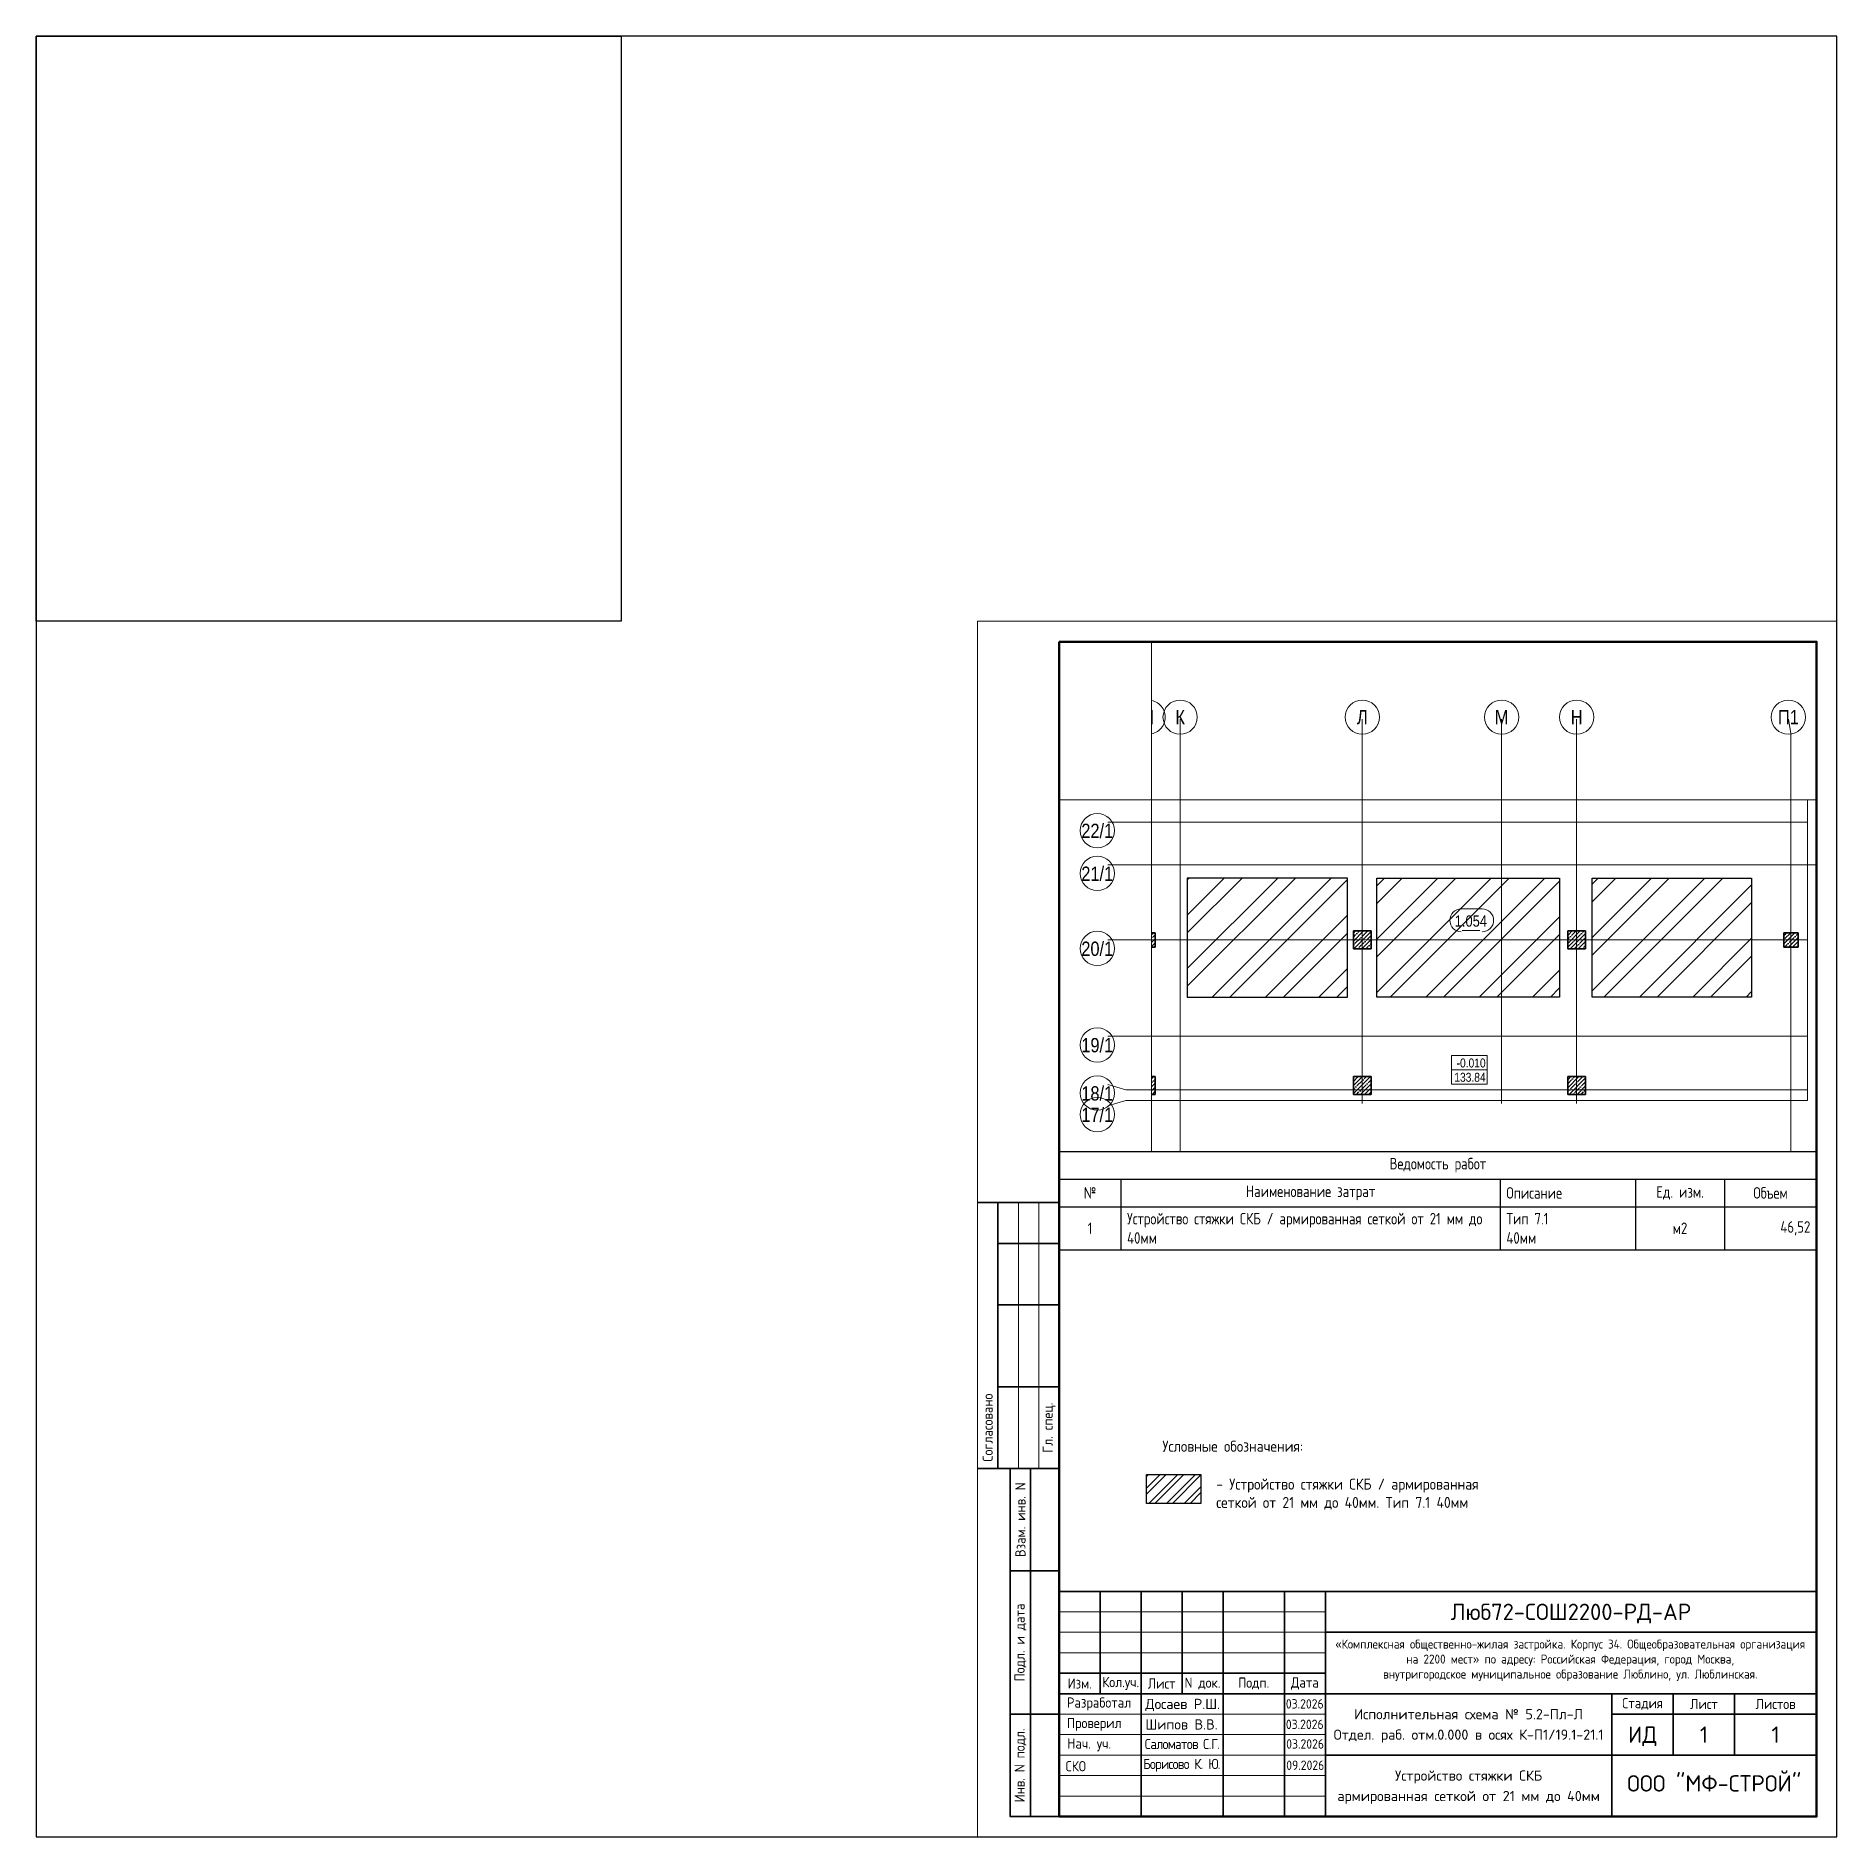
# Paper-space layout '5.2-СКБ7.1' of a CAD drawing. Header units: millimetres. Extents: x -143 to 297, y 0 to 440.
# The model-space entities are those that its viewports show. They can reach past a viewport. Long polylines and large blocks are cut down to what shows.
import ezdxf
from ezdxf.enums import TextEntityAlignment as Align

# ---------------------------------------------------------------- set-up
doc = ezdxf.new("R2010")
doc.units = ezdxf.units.MM
doc.linetypes.add('CENTER2', pattern=[28.575, 19.05, -3.175, 3.175, -3.175])
doc.linetypes.add('HIDDEN2', pattern=[4.7625, 3.175, -1.5875])
doc.layers.get('Defpoints').update_dxf_attribs({"color": 250})
for name, color, linetype in [('3)пол', 250, 'Continuous'), ('5.2) СКБ 7.1', 5, 'Continuous'), ('Условные обозначения', 250, 'Continuous')]:
    doc.layers.add(name, color=color, linetype=linetype)
for name, color, linetype, lineweight in [('АР_Area', 250, 'Continuous', 5), ('АР_Колонны', 250, 'Continuous', 30), ('АР_Мебель', 250, 'Continuous', 5), ('АР_Отметка', 250, 'Continuous', 13), ('АР_Стены ЖБ', 250, 'Continuous', 35), ('АР_Штриховка', 250, 'Continuous', 0), ('ОВ_Отопление', 250, 'Continuous', 5), ('РД_Оси_100', 250, 'Continuous', 0), ('РД_Оси_размер', 250, 'Continuous', 0)]:
    doc.layers.add(name, color=color, linetype=linetype, lineweight=lineweight)
doc.styles.add('Arial_Narrow_08', font='ARIALN.TTF', dxfattribs={"width": 0.8})
doc.styles.get("Standard").update_dxf_attribs({"font": 'arial.ttf'})
doc.styles.add('style1', font='ARIALN.TTF')
doc.styles.add('ккк', font='isocpeur.ttf', dxfattribs={"width": 0.85, "oblique": 15})
doc.styles.add('СПДС', font='isocpeur.ttf', dxfattribs={"width": 0.9})
doc.dimstyles.new('Dim100_ареал', dxfattribs={"dimscale": 100, "dimtxt": 2.5, "dimasz": 1, "dimexe": 1, "dimexo": 1, "dimgap": 0.5, "dimtad": 1, "dimzin": 12, "dimdsep": 46, "dimtxsty": 'style1', "dimblk": 'ARCHTICK', "dimcen": 1, "dimdle": 1, "dimclrd": 256, "dimclre": 256, "dimaunit": 1, "dimadec": 0, "dimazin": 3, "dimtfac": 1, "dimtmove": 1, "dimatfit": 3, "dimldrblk": 'OPEN30', "dimfxl": 4, "dimfxlon": 1, "dimtolj": 1, "dimtzin": 0, "dimlwd": 9, "dimlwe": 9, "dimarcsym": 0})
pattern_1 = [(45, (-120, -9128.87), (-112.2532, 112.2532), []), (45, (-7.75, -9128.87), (-112.2532, 112.2532), [198.4375, -39.6875, 0, -39.6875])]

# ---------------------------------------------------------------- blocks, each defined once
blk = doc.blocks.new('*U141')
at = {"color": 4}
blk.add_lwpolyline([(-220, -220), (220, -220), (220, 220), (-220, 220)], close=True, dxfattribs=at)
at = {"color": 3}
blk.add_lwpolyline([(-220, 220), (-77, 220), (-77, 77), (-220, 77)], close=True, dxfattribs=at)
blk = doc.blocks.new('*U142')
at = {"color": 0, "linetype": 'ByBlock', "lineweight": -2, "transparency": 16777216}
blk.add_blockref('*U141', (0, 0), dxfattribs=at)
blk = doc.blocks.new('*U898')
at = {"lineweight": 0}
blk.add_lwpolyline([(-205, -5), (5, -5), (5, 292), (-205, 292)], close=True, dxfattribs=at)
at = {"color": 0, "linetype": 'Continuous', "lineweight": 50}
blk.add_lwpolyline([(-185, 287), (0, 287), (0, 0), (-185, 0)], close=True, dxfattribs=at)
at = {"lineweight": 35}
for points in [[(-185, 150), (-205, 150)], [(-200, 85), (-200, 150)], [(-185, 140), (-200, 140)], [(-185, 125), (-200, 125)], [(-185, 105), (-200, 105)], [(-185, 85), (-205, 85)], [(-185, 85), (-197, 85), (-197, 0), (-185, 0)], [(-192, 0), (-192, 85)], [(-185, 60), (-197, 60)], [(-175, 55), (-175, 30)], [(-165, 55), (-165, 0)], [(-155, 55), (-155, 30)], [(-145, 55), (-145, 0)], [(-130, 55), (-130, 0)], [(-120, 55), (-120, 0)], [(-120, 45), (0, 45)], [(-185, 35), (-120, 35)], [(-185, 30), (0, 30)], [(-50, 30), (-50, 0)], [(-35, 30), (-35, 15)], [(-20, 30), (-20, 15)], [(-185, 25), (-197, 25)], [(-50, 25), (0, 25)], [(-120, 15), (0, 15)]]:
    blk.add_lwpolyline(points, dxfattribs=at)
at = {"lineweight": 18}
for points in [[(-195, 85), (-195, 150)], [(-190, 85), (-190, 150)], [(-185, 50), (-120, 50)], [(-185, 45), (-120, 45)], [(-185, 40), (-120, 40)], [(-185, 25), (-120, 25)], [(-185, 20), (-120, 20)], [(-185, 15), (-120, 15)], [(-185, 10), (-120, 10)], [(-185, 5), (-120, 5)]]:
    blk.add_lwpolyline(points, dxfattribs=at)
at = {"lineweight": 35}
blk.add_lwpolyline([(-185, 0), (0, 0), (0, 55), (-185, 55)], close=True, dxfattribs=at)
at = {"lineweight": 0}
blk.add_lwpolyline([(0, -5), (5, -5), (5, 0)], dxfattribs=at)
at = {"lineweight": -2, "char_height": 2.5, "attachment_point": 5, "rotation": 90, "style": 'СПДС'}
for s, insert, width in [('Согласовано', (-202.5, 95), 19.9913), ('Гл. спец.', (-187.5, 95), 19.9913), ('Взам. инв. N', (-194.5, 72.5), 24.9913), ('Подл. и дата', (-194.5, 42.5), 34.9913), ('Инв. N подл.', (-194.5, 12.5), 24.9913)]:
    blk.add_mtext(s, dxfattribs=dict(at, insert=insert, width=width))
at = {"insert": (-119.31, 43.23), "char_height": 2.2, "attachment_point": 1, "style": 'СПДС'}
blk.add_mtext_dynamic_manual_height_columns('\\pxqc;«Комплексная общественно-жилая застройка. Корпус 34. Общеобразовательная организация на 2200 мест» по адресу: Российская Федерация, город Москва, \\Pвнутригородское муниципальное образование Люблино, ул. Люблинская.', width=118.2929, gutter_width=0, heights=[12.75], dxfattribs=at)
at = {"lineweight": -2, "char_height": 2.5, "style": 'СПДС'}
for s, insert, width, attachment_point in [('Изм.', (-180, 32.5), 10, 5), ('Кол.уч.', (-170, 32.5), 10, 5), ('Лист', (-160, 32.5), 10, 5), ('N док.', (-150, 32.5), 10, 5), ('Подп.', (-137.5, 32.5), 15, 5), ('Дата', (-125, 32.5), 10, 5), ('Разработал', (-183.15, 27.5), 17.9525, 4), ('Стадия', (-42.5, 27.5), 15, 5), ('Лист', (-27.5, 27.5), 15, 5), ('Листов', (-10, 27.5), 20, 5), ('Проверил', (-183.15, 22.5), 17.9525, 4), ('Нач. уч.', (-183.06, 17.5), 17.9525, 4), ('{\\T0.9;Саломатов С.Г.}', (-164.11, 17.71), 18.7696, 4), ('СКО', (-183.46, 12.29), 17.9525, 4), ('{\\T0.9;Борисово К. Ю.}', (-164.51, 12.5), 18.7696, 4)]:
    blk.add_mtext(s, dxfattribs=dict(at, insert=insert, width=width, attachment_point=attachment_point))
at = {"style": 'СПДС'}
for tag, height, p in [('ШИФР_ПРОЕКТА', 4, (-60, 50)), ('НАИМЕНОВАНИЕ_ОБЪЕКТА', 2.5, (-85, 25)), ('СТАДИЯ', 4, (-42.5, 20)), ('ЛИСТ_первый', 4, (-27.5, 20)), ('ЛИСТОВ', 4, (-10, 20)), ('НАИМЕНОВАНИЕ_ОБЪЕКТА2', 2.5, (-85, 20)), ('НАИМЕНОВАНИЕ_ЧЕРТЕЖА1', 2.5, (-85, 10)), ('ОРГАНИЗАЦИЯ_РАЗРАБОТЧИК1', 4, (-25, 8.09)), ('НАИМЕНОВАНИЕ_ЧЕРТЕЖА2', 2.5, (-85, 5))]:
    blk.add_attdef(tag, text='', height=height, dxfattribs=at).set_placement(p, align=Align.MIDDLE_CENTER)
for tag, p in [('РАЗРАБОТЧИК', (-163.97, 27.5)), ('РУК.ГРУППЫ', (-163.97, 22.5))]:
    blk.add_attdef(tag, text='', height=2.5, dxfattribs=at).set_placement(p, align=Align.MIDDLE_LEFT)
at = {"style": 'СПДС', "width": 0.9}
for tag, p in [('ДАТА1', (-129.65, 26.37)), ('ДАТА2', (-129.65, 21.37)), ('ДАТА3', (-129.56, 16.58)), ('ДАТА4', (-129.56, 11.38))]:
    blk.add_attdef(tag, p, '', height=2.3, dxfattribs=at)
blk = doc.blocks.new('*U139')
at = {"color": 4}
blk.add_lwpolyline([(-220, -220), (220, -220), (220, 220), (-220, 220)], close=True, dxfattribs=at)
at = {"color": 3}
blk.add_lwpolyline([(-220, 220), (-77, 220), (-77, 77), (-220, 77)], close=True, dxfattribs=at)
blk = doc.blocks.new('*U140')
at = {"color": 0, "linetype": 'ByBlock', "lineweight": -2, "transparency": 16777216}
blk.add_blockref('*U139', (0, 0), dxfattribs=at)
blk = doc.blocks.new('*T143')
at = {"linetype": 'ByBlock', "lineweight": -2, "transparency": 16777216}
for p, q in [((0, 0), (185, 0)), ((0, 0), (0, -24.05)), ((185, 0), (185, -24.05)), ((0, -6.76), (185, -6.76)), ((15.06, -6.76), (15.06, -24.05)), ((107.73, -6.76), (107.73, -24.05)), ((140.77, -6.76), (140.77, -24.05)), ((162.53, -6.76), (162.53, -24.05)), ((0, -13.53), (185, -13.53)), ((0, -24.05), (185, -24.05))]:
    blk.add_line(p, q, dxfattribs=at)
at = {"color": 0, "transparency": 16777216, "char_height": 2.8222}
for s, insert, width, attachment_point in [('{\\fГОСТ тип А|b1|i0|c0;Ведомость работ', (92.5, -3.38), 182, 5), ('{\\fГОСТ тип А|b1|i0|c0;№', (7.53, -10.14), 12.0572, 5), ('{\\fГОСТ тип А|b1|i0|c0;Наименование затрат', (61.39, -10.14), 89.6683, 5), ('{\\fГОСТ тип А|b1|i0|c0;Описание', (109.23, -10.14), 30.0489, 4), ('{\\fГОСТ тип А|b1|i0|c0;Ед. изм.', (151.65, -10.14), 18.76, 5), ('{\\fГОСТ тип А|b1|i0|c0;Объем', (173.77, -10.14), 19.4656, 5), ('{\\fГОСТ тип А|b1|i0|c0;1', (7.53, -18.79), 12.0572, 5), ('{\\fГОСТ тип А|b1|i0|c0;Устройство стяжки СКБ / армированная сеткой от 21 мм до 40мм', (16.56, -18.79), 89.6683, 4), ('{\\fГОСТ тип А|b1|i0|c0;Тип 7.1^J40мм', (109.23, -18.79), 30.0489, 4), ('{\\fГОСТ тип А|b1|i0|c0;м2', (151.65, -18.79), 18.76, 5), ('{\\fГОСТ тип А|b1|i0|c0;46,52', (183.5, -18.79), 19.4656, 6)]:
    blk.add_mtext(s, dxfattribs=dict(at, insert=insert, width=width, attachment_point=attachment_point))
blk = doc.blocks.new('Отметка_план')
at = {"color": 7}
blk.add_lwpolyline([(0, 0), (10, 0), (10, 4), (0, 4)], close=True, dxfattribs=at)
at = {"style": 'Arial_Narrow_08', "width": 0.8}
blk.add_attdef('OTMG', text='', height=2.5, dxfattribs=at).set_placement((9.06, 0.7), align=Align.RIGHT)
blk = doc.blocks.new('otv_в_стене')
at = {"linetype": 'Continuous'}
blk.add_lwpolyline([(0, -1), (0, 0), (1, 0), (1, -1)], close=True, dxfattribs=at)
blk.add_solid([(0, -1), (0, 0), (0.5, -0.5), (1, 0)], dxfattribs=at)
blk = doc.blocks.new('A-iden')
at = {"linetype": 'Continuous', "lineweight": 5}
blk.add_circle((0, -4), 3, dxfattribs=at)
at = {"color": 0, "linetype": 'Continuous', "lineweight": 20, "style": 'ккк', "width": 0.85}
blk.add_attdef('ID', text='', height=8, dxfattribs=at).set_placement((0.31, -3.85), align=Align.MIDDLE_CENTER)
blk = doc.blocks.new('_ArchTick')
at = {"color": 0, "linetype": 'ByBlock', "const_width": 0.15}
blk.add_lwpolyline([(-0.5, -0.5), (0.5, 0.5)], dxfattribs=at)
blk = doc.blocks.new('*D112')
at = {"layer": 'Defpoints', "color": 0, "transparency": 16777216}
for p in [(1224153, 224071), (1223253, 222571), (1224153, 222571)]:
    blk.add_point(p, dxfattribs=at)
at = {"layer": 'РД_Оси_размер', "lineweight": 9, "transparency": 16777216}
for p, q in [((1223703, 224071), (1223832, 224501)), ((1223832, 224501), (1224837, 224501)), ((1223153, 224071), (1224253, 224071)), ((1223253, 223671), (1223253, 224171)), ((1224153, 223671), (1224153, 224171))]:
    blk.add_line(p, q, dxfattribs=at)
at = {"layer": 'РД_Оси_размер', "lineweight": 9, "transparency": 16777216, "xscale": 300, "yscale": 300, "zscale": 300, "rotation": 180}
blk.add_blockref('_ArchTick', (1223253, 224071), dxfattribs=at)
at = {"layer": 'РД_Оси_размер', "lineweight": 9, "transparency": 16777216, "xscale": 300, "yscale": 300, "zscale": 300}
blk.add_blockref('_ArchTick', (1224153, 224071), dxfattribs=at)
at = {"layer": 'РД_Оси_размер', "color": 0, "transparency": 16777216, "insert": (1224334, 224807), "char_height": 500, "attachment_point": 5, "style": 'style1'}
blk.add_mtext('\\A1;900', dxfattribs=at)
blk = doc.blocks.new('_Open30')
at = {"color": 0, "linetype": 'ByBlock', "lineweight": -2}
for p, q in [((-1, 0.27), (0, 0)), ((0, 0), (-1, -0.27)), ((0, 0), (-1, 0))]:
    blk.add_line(p, q, dxfattribs=at)
blk = doc.blocks.new('MOK-МаркаПом_овал_ареал')
for p, q in [((-2.99, 3.76), (3.52, 3.76)), ((-2.75, -3), (2.75, -3))]:
    blk.add_line(p, q)
for centre, radius, start, end in [((-2.99, 0.21), 3.55, 90, 270), ((-7.41, 0), 7.16, 0, 0.001), ((3.52, 0.21), 3.55, 270, 90)]:
    blk.add_arc(centre, radius, start, end)
at = {"color": 0, "style": 'style1'}
blk.add_attdef('АР-ПОМЕЩЕНИЕ:НОМЕР', text='', height=3, dxfattribs=at).set_placement((0.26, 0), align=Align.MIDDLE)
blk = doc.blocks.new('оси_рен')
at = {"layer": 'РД_Оси_100', "color": 251, "linetype": 'CENTER2', "true_color": 0x636466}
for p, q in [((1233152.916, 222320.175), (1233152.916, 227414.666)), ((1235252.916, 222320.175), (1235252.916, 227414.666)), ((1233152.916, 190733.254), (1233152.916, 223383.079)), ((1235252.916, 190733.254), (1235252.916, 223213.25)), ((1241712.916, 198613.25), (1189697.958, 198613.25)), ((1189697.958, 197413.25), (1241712.916, 197413.25)), ((1189697.958, 195313.25), (1241712.916, 195313.25))]:
    blk.add_line(p, q, dxfattribs=at)
for points in [[(1224152.916, 222320.175), (1224152.916, 227414.666)], [(1229252.916, 227414.666), (1229252.916, 222320.175)], [(1241182.916, 227414.666), (1241252.916, 227014.666), (1241252.916, 222320.175)], [(1224152.916, 135913.25), (1224152.916, 223268.25)], [(1229252.916, 223268.25), (1229252.916, 190733.254)], [(1241252.916, 223213.25), (1241252.916, 181613.25)], [(1241712.916, 190813.25), (1241712.916, 223213.25)], [(1241712.916, 192613.25), (1189697.958, 192613.25)], [(1241712.916, 191113.25), (1190197.958, 191113.25), (1189697.958, 191263.25)], [(1241712.916, 190813.25), (1190197.958, 190813.25), (1189697.958, 190663.25)]]:
    blk.add_lwpolyline(points, dxfattribs=at)
at = {"layer": 'РД_Оси_100', "color": 251, "true_color": 0x636466}
ref = blk.add_blockref('A-iden', (1223252.916, 228114.666), dxfattribs=dict(at, xscale=160, yscale=160))
ref.add_attrib('ID', 'И', dxfattribs={"layer": '0', "linetype": 'Continuous', "height": 400, "style": 'style1'}).set_placement((1223252.916, 227474.666), align=Align.MIDDLE)
ref = blk.add_blockref('A-iden', (1224152.916, 228114.666), dxfattribs=dict(at, xscale=160, yscale=160))
ref.add_attrib('ID', 'К', dxfattribs={"layer": '0', "linetype": 'Continuous', "height": 400, "style": 'style1'}).set_placement((1224152.916, 227474.666), align=Align.MIDDLE)
ref = blk.add_blockref('A-iden', (1229252.916, 228114.666), dxfattribs=dict(at, xscale=160, yscale=160))
ref.add_attrib('ID', 'Л', dxfattribs={"layer": '0', "linetype": 'Continuous', "height": 400, "style": 'style1'}).set_placement((1229252.916, 227474.666), align=Align.MIDDLE)
ref = blk.add_blockref('A-iden', (1233152.916, 228114.666), dxfattribs=dict(at, xscale=160, yscale=160))
ref.add_attrib('ID', 'М', dxfattribs={"layer": '0', "linetype": 'Continuous', "height": 400, "style": 'style1'}).set_placement((1233152.916, 227474.666), align=Align.MIDDLE)
ref = blk.add_blockref('A-iden', (1235252.916, 228114.666), dxfattribs=dict(at, xscale=160, yscale=160))
ref.add_attrib('ID', 'Н', dxfattribs={"layer": '0', "linetype": 'Continuous', "height": 400, "style": 'style1'}).set_placement((1235252.916, 227474.666), align=Align.MIDDLE)
ref = blk.add_blockref('A-iden', (1241182.916, 228114.666), dxfattribs=dict(at, xscale=160, yscale=160))
ref.add_attrib('ID', 'П1', dxfattribs={"layer": '0', "linetype": 'Continuous', "height": 400, "style": 'style1'}).set_placement((1241182.916, 227474.666), align=Align.MIDDLE)
ref = blk.add_blockref('A-iden', (1189397.958, 199013.25), dxfattribs=dict(at, xscale=160, yscale=160))
ref.add_attrib('ID', '22/1', dxfattribs={"layer": '0', "linetype": 'Continuous', "height": 400, "style": 'style1'}).set_placement((1189397.958, 198373.25), align=Align.MIDDLE)
ref = blk.add_blockref('A-iden', (1189397.958, 197813.25), dxfattribs=dict(at, xscale=160, yscale=160))
ref.add_attrib('ID', '21/1', dxfattribs={"layer": '0', "linetype": 'Continuous', "height": 400, "style": 'style1'}).set_placement((1189397.958, 197173.25), align=Align.MIDDLE)
ref = blk.add_blockref('A-iden', (1189397.958, 195713.25), dxfattribs=dict(at, xscale=160, yscale=160))
ref.add_attrib('ID', '20/1', dxfattribs={"layer": '0', "linetype": 'Continuous', "height": 400, "style": 'style1'}).set_placement((1189397.958, 195073.25), align=Align.MIDDLE)
ref = blk.add_blockref('A-iden', (1189397.958, 193013.25), dxfattribs=dict(at, xscale=160, yscale=160))
ref.add_attrib('ID', '19/1', dxfattribs={"layer": '0', "linetype": 'Continuous', "height": 400, "style": 'style1'}).set_placement((1189397.958, 192373.25), align=Align.MIDDLE)
ref = blk.add_blockref('A-iden', (1189397.958, 191663.25), dxfattribs=dict(at, xscale=160, yscale=160))
ref.add_attrib('ID', '18/1', dxfattribs={"layer": '0', "linetype": 'Continuous', "height": 400, "style": 'style1'}).set_placement((1189397.958, 191023.25), align=Align.MIDDLE)
ref = blk.add_blockref('A-iden', (1189397.958, 191063.25), dxfattribs=dict(at, xscale=160, yscale=160))
ref.add_attrib('ID', '17/1', dxfattribs={"layer": '0', "linetype": 'Continuous', "height": 400, "style": 'style1'}).set_placement((1189397.958, 190423.25), align=Align.MIDDLE)
at = {"layer": 'РД_Оси_размер', "color": 251, "true_color": 0x636466}
dim = blk.add_linear_dim(base=(1224152.916, 224071.073), p1=(1223252.916, 222571.073), p2=(1224152.916, 222571.073), dimstyle='Dim100_ареал', override={"dimtxt": 5, "dimasz": 3}, dxfattribs=at)
dim.commit()
dim.dimension.update_dxf_attribs({"geometry": '*D112', "text_midpoint": (1223882.001, 224806.646)})

msp = doc.modelspace()

# ---------------------------------------------------------------- hatches: boundary and pattern name
at = {"layer": '5.2) СКБ 7.1'}
h = msp.add_hatch(dxfattribs=at)
h.set_pattern_fill('ANSI32', color=256, scale=111)
h.paths.add_polyline_path([(39915.549, 65501.13), (44380, 65501.13), (44380, 62171.13), (39915.549, 62171.13)])
h.paths.add_polyline_path([(33887.983, 65501.13), (39001.749, 65501.13), (39001.749, 62171.13), (33887.983, 62171.13)])
h.paths.add_polyline_path([(28580, 62171.13), (33062.049, 62171.13), (33062.049, 65501.13), (28580, 65501.13)])
at = {"layer": 'АР_Штриховка', "linetype": 'Continuous', "lineweight": 25}
h = msp.add_hatch(dxfattribs=at)
h.set_pattern_fill('ANSI35', color=256, scale=25, style=0)
h.set_pattern_definition(pattern_1)
h.paths.add_polyline_path([(27280, 63571.13), (27680, 63571.13), (27680, 63971.13), (27280, 63971.13)], flags=0)
h = msp.add_hatch(dxfattribs=at)
h.set_pattern_fill('ANSI35', color=256, scale=25, style=0)
h.set_pattern_definition(pattern_1)
h.paths.add_polyline_path([(33230, 63521.13), (33730, 63521.13), (33730, 64021.13), (33230, 64021.13)], flags=0)
h = msp.add_hatch(dxfattribs=at)
h.set_pattern_fill('ANSI35', color=256, scale=25, style=0)
h.set_pattern_definition(pattern_1)
h.paths.add_polyline_path([(39230, 63521.13), (39730, 63521.13), (39730, 64021.13), (39230, 64021.13)], flags=0)
h = msp.add_hatch(dxfattribs=at)
h.set_pattern_fill('ANSI35', color=256, scale=25, style=0)
h.set_pattern_definition(pattern_1)
h.paths.add_polyline_path([(45280, 63571.13), (45680, 63571.13), (45680, 63971.13), (45280, 63971.13)], flags=0)
h = msp.add_hatch(dxfattribs=at)
h.set_pattern_fill('ANSI35', color=256, scale=25, style=0)
h.set_pattern_definition(pattern_1)
h.paths.add_polyline_path([(27280, 59446.13), (27680, 59446.13), (27680, 59946.13), (27280, 59946.13)], flags=0)
h = msp.add_hatch(dxfattribs=at)
h.set_pattern_fill('ANSI35', color=256, scale=25, style=0)
h.set_pattern_definition(pattern_1)
h.paths.add_polyline_path([(33730, 59946.13), (33730, 59446.13), (33230, 59446.13), (33230, 59946.13)], flags=0)
h = msp.add_hatch(dxfattribs=at)
h.set_pattern_fill('ANSI35', color=256, scale=25, style=0)
h.set_pattern_definition(pattern_1)
h.paths.add_polyline_path([(39230, 59446.13), (39730, 59446.13), (39730, 59946.13), (39230, 59946.13)], flags=0)

# ---------------------------------------------------------------- linework, layer by layer
for points in [[(28580, 62171.13), (33062.049, 62171.13), (33062.049, 65501.13), (28580, 65501.13)], [(33887.983, 65501.13), (39001.749, 65501.13), (39001.749, 62171.13), (33887.983, 62171.13)], [(39915.549, 65501.13), (44380, 65501.13), (44380, 62171.13), (39915.549, 62171.13)]]:
    msp.add_lwpolyline(points, close=True)
at = {"layer": 'АР_Колонны', "linetype": 'HIDDEN2', "lineweight": 25}
for p, q in [((27280, 63971.13), (27680, 63971.13)), ((27680, 63571.13), (27280, 63571.13)), ((27680, 63971.13), (27680, 63571.13)), ((33230, 64021.13), (33730, 64021.13)), ((33230, 63521.13), (33230, 64021.13)), ((33730, 64021.13), (33730, 63521.13)), ((39230, 64021.13), (39730, 64021.13)), ((39230, 63521.13), (39230, 64021.13)), ((39730, 64021.13), (39730, 63521.13)), ((45280, 63971.13), (45680, 63971.13)), ((45280, 63571.13), (45280, 63971.13)), ((45680, 63571.13), (45280, 63571.13)), ((45680, 63971.13), (45680, 63571.13)), ((33730, 63521.13), (33230, 63521.13)), ((39730, 63521.13), (39230, 63521.13)), ((27280, 59946.13), (27680, 59946.13)), ((27680, 59946.13), (27680, 59446.13)), ((33230, 59946.13), (33730, 59946.13)), ((33230, 59446.13), (33230, 59946.13)), ((33730, 59946.13), (33730, 59446.13)), ((39230, 59946.13), (39730, 59946.13)), ((39230, 59446.13), (39230, 59946.13)), ((39730, 59946.13), (39730, 59446.13)), ((27680, 59446.13), (27280, 59446.13)), ((33730, 59446.13), (33230, 59446.13)), ((39730, 59446.13), (39230, 59446.13))]:
    msp.add_line(p, q, dxfattribs=at)
at = {"layer": 'АР_Колонны', "linetype": 'Continuous', "lineweight": 25}
for p, q in [((27680, 63971.13), (27280, 63971.13)), ((27280, 63571.13), (27680, 63571.13)), ((27680, 63571.13), (27680, 63971.13)), ((33730, 64021.13), (33230, 64021.13)), ((33230, 64021.13), (33230, 63521.13)), ((33730, 63521.13), (33730, 64021.13)), ((39730, 64021.13), (39230, 64021.13)), ((39230, 64021.13), (39230, 63521.13)), ((39730, 63521.13), (39730, 64021.13)), ((45680, 63971.13), (45280, 63971.13)), ((45280, 63971.13), (45280, 63571.13)), ((45280, 63571.13), (45680, 63571.13)), ((45680, 63571.13), (45680, 63971.13)), ((33230, 63521.13), (33730, 63521.13)), ((39230, 63521.13), (39730, 63521.13)), ((27680, 59946.13), (27280, 59946.13)), ((27680, 59446.13), (27680, 59946.13)), ((33230, 59946.13), (33230, 59446.13)), ((33730, 59946.13), (33230, 59946.13)), ((33730, 59446.13), (33730, 59946.13)), ((39730, 59946.13), (39230, 59946.13)), ((39230, 59946.13), (39230, 59446.13)), ((39730, 59446.13), (39730, 59946.13)), ((27280, 59446.13), (27680, 59446.13)), ((33230, 59446.13), (33730, 59446.13)), ((39230, 59446.13), (39730, 59446.13))]:
    msp.add_line(p, q, dxfattribs=at)
at = {"layer": 'АР_Мебель', "color": 18, "true_color": 0x000000}
msp.add_line((44249.423, 65871.13), (46278.242, 65871.13), dxfattribs=at)
at = {"layer": 'АР_Стены ЖБ', "linetype": 'Continuous', "lineweight": 25}
for p, q in [((27680, 63971.13), (27280, 63971.13)), ((27280, 63571.13), (27680, 63571.13)), ((27680, 63571.13), (27680, 63971.13)), ((33730, 64021.13), (33230, 64021.13)), ((33230, 64021.13), (33230, 63521.13)), ((33730, 63521.13), (33730, 64021.13)), ((39730, 64021.13), (39230, 64021.13)), ((39230, 64021.13), (39230, 63521.13)), ((39730, 63521.13), (39730, 64021.13)), ((45680, 63971.13), (45280, 63971.13)), ((45280, 63971.13), (45280, 63571.13)), ((45280, 63571.13), (45680, 63571.13)), ((45680, 63571.13), (45680, 63971.13)), ((33230, 63521.13), (33730, 63521.13)), ((39230, 63521.13), (39730, 63521.13)), ((27680, 59946.13), (27280, 59946.13)), ((27680, 59446.13), (27680, 59946.13)), ((33230, 59446.13), (33230, 59946.13)), ((33230, 59946.13), (33730, 59946.13)), ((33730, 59946.13), (33730, 59446.13)), ((39730, 59946.13), (39230, 59946.13)), ((39230, 59946.13), (39230, 59446.13)), ((39730, 59446.13), (39730, 59946.13)), ((27280, 59446.13), (27680, 59446.13)), ((33730, 59446.13), (33230, 59446.13)), ((39230, 59446.13), (39730, 59446.13))]:
    msp.add_line(p, q, dxfattribs=at)

# ---------------------------------------------------------------- block references
msp.add_blockref('оси_рен', (-1195772.915, -131542.119))
at = {"layer": 'АР_Area', "color": 18, "linetype": 'Continuous', "lineweight": 5, "true_color": 0x000000}
ref = msp.add_blockref('MOK-МаркаПом_овал_ареал', (36519.824, 64299.705), dxfattribs=dict(at, xscale=90, yscale=90, zscale=100))
ref.add_attrib('АР-ПОМЕЩЕНИЕ:НОМЕР', '1.054', dxfattribs={"layer": '0', "color": 0, "height": 315, "style": 'style1'}).set_placement((36519.824, 64299.705), align=Align.MIDDLE)
at = {"layer": 'АР_Отметка', "color": 18, "true_color": 0x000000}
ref = msp.add_blockref('Отметка_план', (35975.442, 60129.879), dxfattribs=dict(at, xscale=100, yscale=100, zscale=100))
ref.add_attrib('OTMG', '-0.010', dxfattribs={"layer": '0', "color": 0, "height": 250, "style": 'style1'}).set_placement((36932.86, 60449.696), align=Align.TOP_RIGHT)
ref = msp.add_blockref('Отметка_план', (35975.442, 59729.879), dxfattribs=dict(at, xscale=100, yscale=100, zscale=100))
ref.add_attrib('OTMG', '133.84', dxfattribs={"layer": '0', "color": 0, "height": 250, "style": 'style1'}).set_placement((36932.86, 60049.696), align=Align.TOP_RIGHT)
at = {"layer": 'ОВ_Отопление', "color": 18, "true_color": 0x000000, "xscale": 200, "yscale": 150}
msp.add_blockref('otv_в_стене', (27380, 67841.13), dxfattribs=at)

psp = doc.layouts.new('5.2-СКБ7.1')

# ---------------------------------------------------------------- hatches: boundary and pattern name
at = {"layer": '3)пол'}
h = psp.add_hatch(dxfattribs=at)
h.set_pattern_fill('ANSI32', color=5, scale=0.32)
h.paths.add_polyline_path([(128.32, 88.55), (141.61, 88.55), (141.61, 81.48), (128.32, 81.48)])

# ---------------------------------------------------------------- linework, layer by layer
psp.add_lwpolyline([(128.32, 88.55), (141.61, 88.55), (141.61, 81.48), (128.32, 81.48)], close=True)

# ---------------------------------------------------------------- block references
for name, p in [('*U142', (77, 220)), ('*U140', (77, 220)), ('*T143', (107, 167.5))]:
    psp.add_blockref(name, p)
psp.add_blockref('*U898', (292, 5)).add_auto_attribs({'СТАДИЯ': 'ИД', 'ЛИСТ_первый': '1', 'ЛИСТОВ': '1', 'ШИФР_ПРОЕКТА': 'Люб72-СОШ2200-РД-АР', 'НАИМЕНОВАНИЕ_ОБЪЕКТА': 'Исполнительная схема № 5.2-Пл-Л', 'НАИМЕНОВАНИЕ_ОБЪЕКТА2': 'Отдел. раб. отм.0.000 в осях К-П1/19.1-21.1', 'НАИМЕНОВАНИЕ_ЧЕРТЕЖА1': 'Устройство стяжки СКБ', 'НАИМЕНОВАНИЕ_ЧЕРТЕЖА2': 'армированная сеткой от 21 мм до 40мм', 'ОРГАНИЗАЦИЯ_РАЗРАБОТЧИК1': 'ООО "МФ-СТРОЙ"', 'РАЗРАБОТЧИК': 'Досаев Р.Ш.', 'РУК.ГРУППЫ': 'Шипов В.В.', 'ДАТА2': '03.2026', 'ДАТА1': '03.2026', 'ДАТА3': '03.2026', 'ДАТА4': '09.2026'})

# ---------------------------------------------------------------- texts
at = {"layer": 'Условные обозначения', "color": 18, "true_color": 0x000000, "insert": (132.2, 96.8), "char_height": 2.6856, "attachment_point": 1, "style": 'СПДС'}
psp.add_mtext_dynamic_manual_height_columns('Условные обозначения:', width=34.5864, gutter_width=9.59, heights=[0], dxfattribs=at)
at = {"layer": 'Условные обозначения', "color": 18, "true_color": 0x000000, "insert": (145.35, 87.55), "char_height": 2.6856, "width": 67.6536, "attachment_point": 1, "style": 'СПДС'}
psp.add_mtext('\\pxql;- Устройство стяжки СКБ / армированная сеткой от 21 мм до 40мм. Тип 7.1 40мм', dxfattribs=at)

# ---------------------------------------------------------------- viewports
at = {"layer": '0'}
for center, size, view_center_point, view_height, status in [((210.77, 272.69), (162.45, 38.6205), (36888.314, 95829.994), 4425.78598, 4), ((118.27, 210.44), (22.55, 85.879), (-6146.304, 62770.398), 9841.4644, 3)]:
    psp.add_viewport(center=center, size=size, view_center_point=view_center_point, view_height=view_height, status=status, dxfattribs=at)
psp.add_viewport(center=(210.77, 210.44), size=(162.45, 85.879), view_center_point=(36888.313, 62770.398), view_height=9841.46396, dxfattribs=at)

doc.saveas('drawing.dxf')
